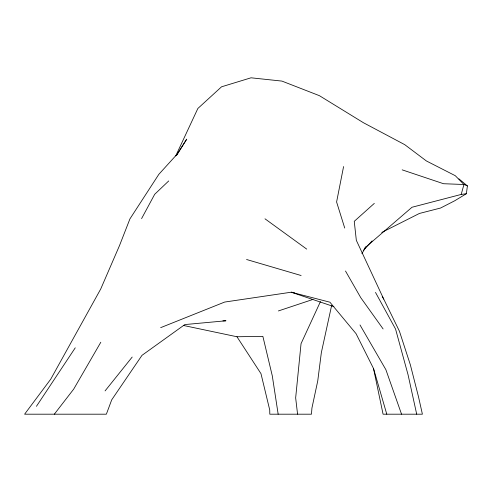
<?xml version="1.0" encoding="UTF-8"?>
<svg xmlns="http://www.w3.org/2000/svg" width="492" height="492" viewBox="0 0 492 492"><rect width="100%" height="100%" fill="white"/><g stroke="black" fill="none" stroke-linecap="round" stroke-linejoin="round"><path stroke-width="0.74" d="M381.749 232.439L419.393 213.46L440.58 208.024L454.688 200.791L466.385 193.713L467.4 185.902L458.931 178.854M343.582 166.554L336.596 201.991L344.726 228.048M331.559 305.796L321.356 352.555L317.764 380.82L311.928 408.083L311.461 414.196L269.8 414.196L269.733 410.002L260.981 373.662L236.966 336.756L183.393 325.452M364.689 248.073L412.007 207.249L461.201 194.438L463.938 184.5L455.272 175.699L426.373 160.952L404.738 144.66L363.453 122.736L319.394 95.669L281.941 81.094L251.031 77.804L221.541 86.807L197.858 108.48L175.73 155.903M320.433 301.614L301.043 343.668L295.661 397.862L297.568 414.196M141.579 218.614L154.691 194.291L168.713 180.951M100.805 342.254L73.683 389.135L54.317 414.196M361.915 253.62L366.208 246.375M176.603 155.158L186.714 139.156L176.505 155.41M36.426 406.331L75.251 347.826M105.073 390.906L132.194 357.057M177.403 153.873L158.855 174.303L129.925 218.903L119.507 245.582L100.737 288.97L50.737 379.172L24.6 414.196L106.358 414.196L111.721 399.824L141.991 355.335L184.82 324.579L225.963 320.778L222.901 320.858M363.268 250.483L372.093 240.914M374.32 203.38L354.252 221.338L356.331 240.33L383.742 299.099L399.412 331.178L410.353 364.806L418.44 396.552L422.4 414.196L383.071 414.196L373.526 368.545L356.06 333.681L329.898 302.193L291.227 292.211L224.666 302.057L160.663 327.654M278.386 310.95L312.912 299.45M461.201 194.438L466.385 193.713M236.966 336.756L262.869 336.356L272.291 375.839L278.164 414.196M294.241 292.562L291.227 292.211L333.877 306.614M246.566 259.499L301.116 275.52M402.173 169.851L443.544 183.725L463.938 184.5L467.4 185.902M264.991 218.811L306.719 249.112M383.114 328.951L360.777 297.703L345.495 271.012M382.198 296.485L383.742 299.099M359.996 324.954L385.882 369.689L401.54 414.196M375.501 292.414L395.543 329.013L408.053 374.744L416.699 414.196M373.526 368.545L386.786 414.196"/></g></svg>
